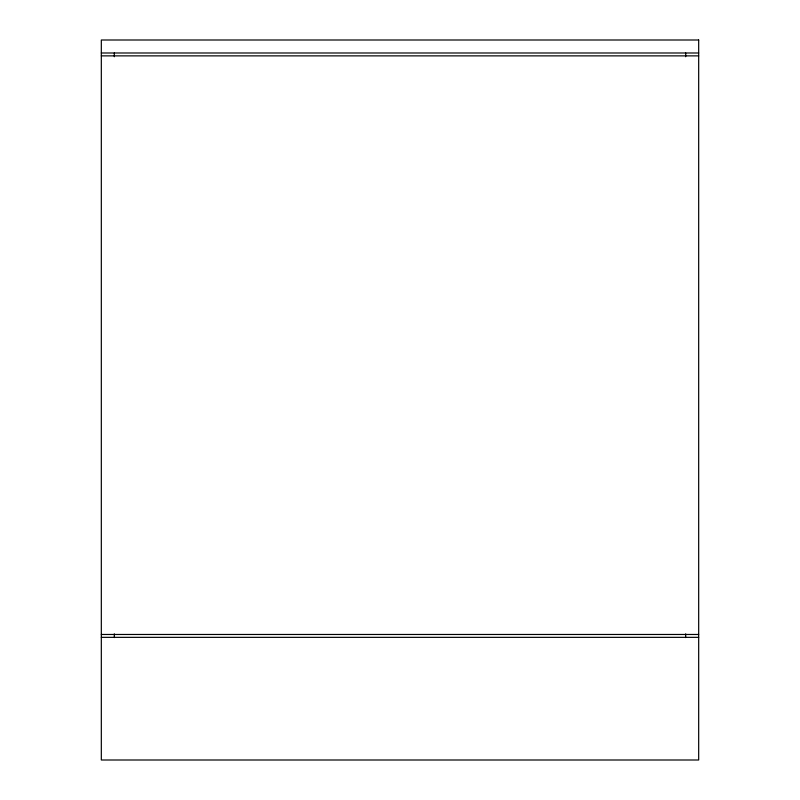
<?xml version="1.0" encoding="UTF-8"?>
<svg xmlns="http://www.w3.org/2000/svg" width="800" height="800" viewBox="0 0 800 800"><rect width="100%" height="100%" fill="white"/><g stroke="black" fill="none" stroke-linecap="round" stroke-linejoin="round"><path stroke-width="1.2" d="M101.32 52.99L698.68 52.99M101.32 55.87L698.68 55.87M101.32 634.47L698.68 634.47M101.32 637.35L698.68 637.35M685.69 52.99L685.69 56.73M685.69 633.84L685.69 637.58M114.31 52.99L114.31 56.73M114.31 633.84L114.31 637.58M698.68 40L101.32 40L101.32 760L698.68 760L698.68 40"/></g></svg>
